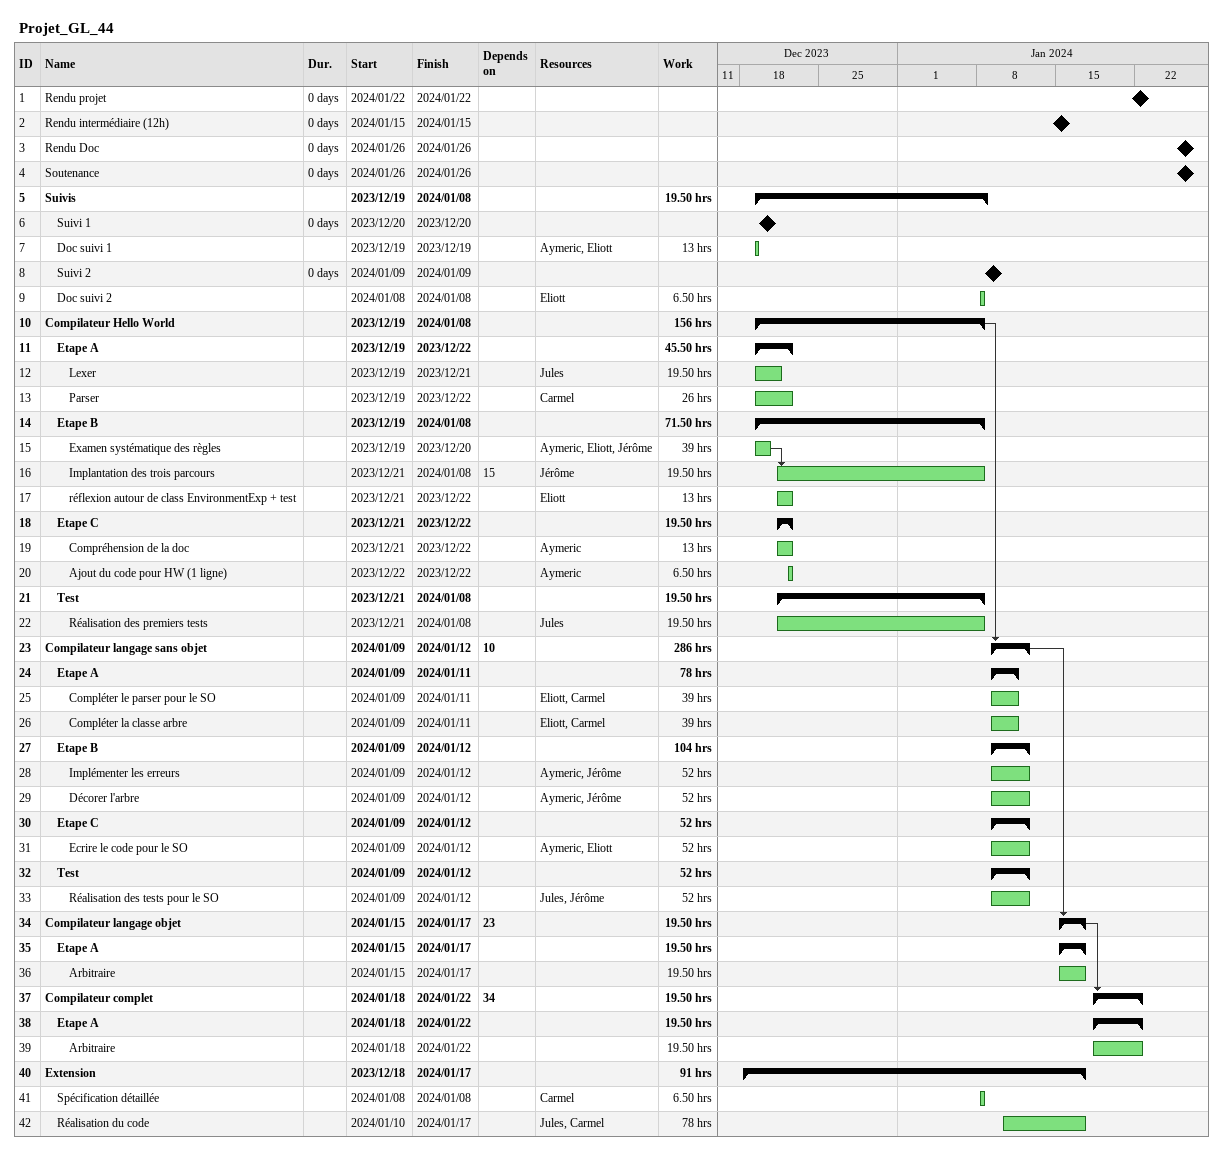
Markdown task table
Projet_GL_44

| ID | Level | Task | Duration | Start | Finish | Predecessors | Resources | Work (h) |
|---|---|---|---|---|---|---|---|---|
| 1 | 1 | Rendu projet | 0d | 2024-01-22 | 2024-01-22 |  |  |  |
| 2 | 1 | Rendu intermédiaire (12h) | 0d | 2024-01-15 | 2024-01-15 |  |  |  |
| 3 | 1 | Rendu Doc | 0d | 2024-01-26 | 2024-01-26 |  |  |  |
| 4 | 1 | Soutenance | 0d | 2024-01-26 | 2024-01-26 |  |  |  |
| 5 | 1 | **Suivis** |  | 2023-12-19 | 2024-01-08 |  |  | 19.50 |
| 6 | 2 | Suivi 1 | 0d | 2023-12-20 | 2023-12-20 |  |  |  |
| 7 | 2 | Doc suivi 1 |  | 2023-12-19 | 2023-12-19 |  | Aymeric, Eliott | 13 |
| 8 | 2 | Suivi 2 | 0d | 2024-01-09 | 2024-01-09 |  |  |  |
| 9 | 2 | Doc suivi 2 |  | 2024-01-08 | 2024-01-08 |  | Eliott | 6.50 |
| 10 | 1 | **Compilateur Hello World** |  | 2023-12-19 | 2024-01-08 |  |  | 156 |
| 11 | 2 | **Etape A** |  | 2023-12-19 | 2023-12-22 |  |  | 45.50 |
| 12 | 3 | Lexer |  | 2023-12-19 | 2023-12-21 |  | Jules | 19.50 |
| 13 | 3 | Parser |  | 2023-12-19 | 2023-12-22 |  | Carmel | 26 |
| 14 | 2 | **Etape B** |  | 2023-12-19 | 2024-01-08 |  |  | 71.50 |
| 15 | 3 | Examen systématique des règles |  | 2023-12-19 | 2023-12-20 |  | Aymeric, Eliott, Jérôme | 39 |
| 16 | 3 | Implantation des trois parcours |  | 2023-12-21 | 2024-01-08 | 15 | Jérôme | 19.50 |
| 17 | 3 | réflexion autour de class EnvironmentExp + test |  | 2023-12-21 | 2023-12-22 |  | Eliott | 13 |
| 18 | 2 | **Etape C** |  | 2023-12-21 | 2023-12-22 |  |  | 19.50 |
| 19 | 3 | Compréhension de la doc |  | 2023-12-21 | 2023-12-22 |  | Aymeric | 13 |
| 20 | 3 | Ajout du code pour HW (1 ligne) |  | 2023-12-22 | 2023-12-22 |  | Aymeric | 6.50 |
| 21 | 2 | **Test** |  | 2023-12-21 | 2024-01-08 |  |  | 19.50 |
| 22 | 3 | Réalisation des premiers tests |  | 2023-12-21 | 2024-01-08 |  | Jules | 19.50 |
| 23 | 1 | **Compilateur langage sans objet** |  | 2024-01-09 | 2024-01-12 | 10 |  | 286 |
| 24 | 2 | **Etape A** |  | 2024-01-09 | 2024-01-11 |  |  | 78 |
| 25 | 3 | Compléter le parser pour le SO |  | 2024-01-09 | 2024-01-11 |  | Eliott, Carmel | 39 |
| 26 | 3 | Compléter la classe arbre |  | 2024-01-09 | 2024-01-11 |  | Eliott, Carmel | 39 |
| 27 | 2 | **Etape B** |  | 2024-01-09 | 2024-01-12 |  |  | 104 |
| 28 | 3 | Implémenter les erreurs |  | 2024-01-09 | 2024-01-12 |  | Aymeric, Jérôme | 52 |
| 29 | 3 | Décorer l'arbre |  | 2024-01-09 | 2024-01-12 |  | Aymeric, Jérôme | 52 |
| 30 | 2 | **Etape C** |  | 2024-01-09 | 2024-01-12 |  |  | 52 |
| 31 | 3 | Ecrire le code pour le SO |  | 2024-01-09 | 2024-01-12 |  | Aymeric, Eliott | 52 |
| 32 | 2 | **Test** |  | 2024-01-09 | 2024-01-12 |  |  | 52 |
| 33 | 3 | Réalisation des tests pour le SO |  | 2024-01-09 | 2024-01-12 |  | Jules, Jérôme | 52 |
| 34 | 1 | **Compilateur langage objet** |  | 2024-01-15 | 2024-01-17 | 23 |  | 19.50 |
| 35 | 2 | **Etape A** |  | 2024-01-15 | 2024-01-17 |  |  | 19.50 |
| 36 | 3 | Arbitraire |  | 2024-01-15 | 2024-01-17 |  |  | 19.50 |
| 37 | 1 | **Compilateur complet** |  | 2024-01-18 | 2024-01-22 | 34 |  | 19.50 |
| 38 | 2 | **Etape A** |  | 2024-01-18 | 2024-01-22 |  |  | 19.50 |
| 39 | 3 | Arbitraire |  | 2024-01-18 | 2024-01-22 |  |  | 19.50 |
| 40 | 1 | **Extension** |  | 2023-12-18 | 2024-01-17 |  |  | 91 |
| 41 | 2 | Spécification détaillée |  | 2024-01-08 | 2024-01-08 |  | Carmel | 6.50 |
| 42 | 2 | Réalisation du code |  | 2024-01-10 | 2024-01-17 |  | Jules, Carmel | 78 |
